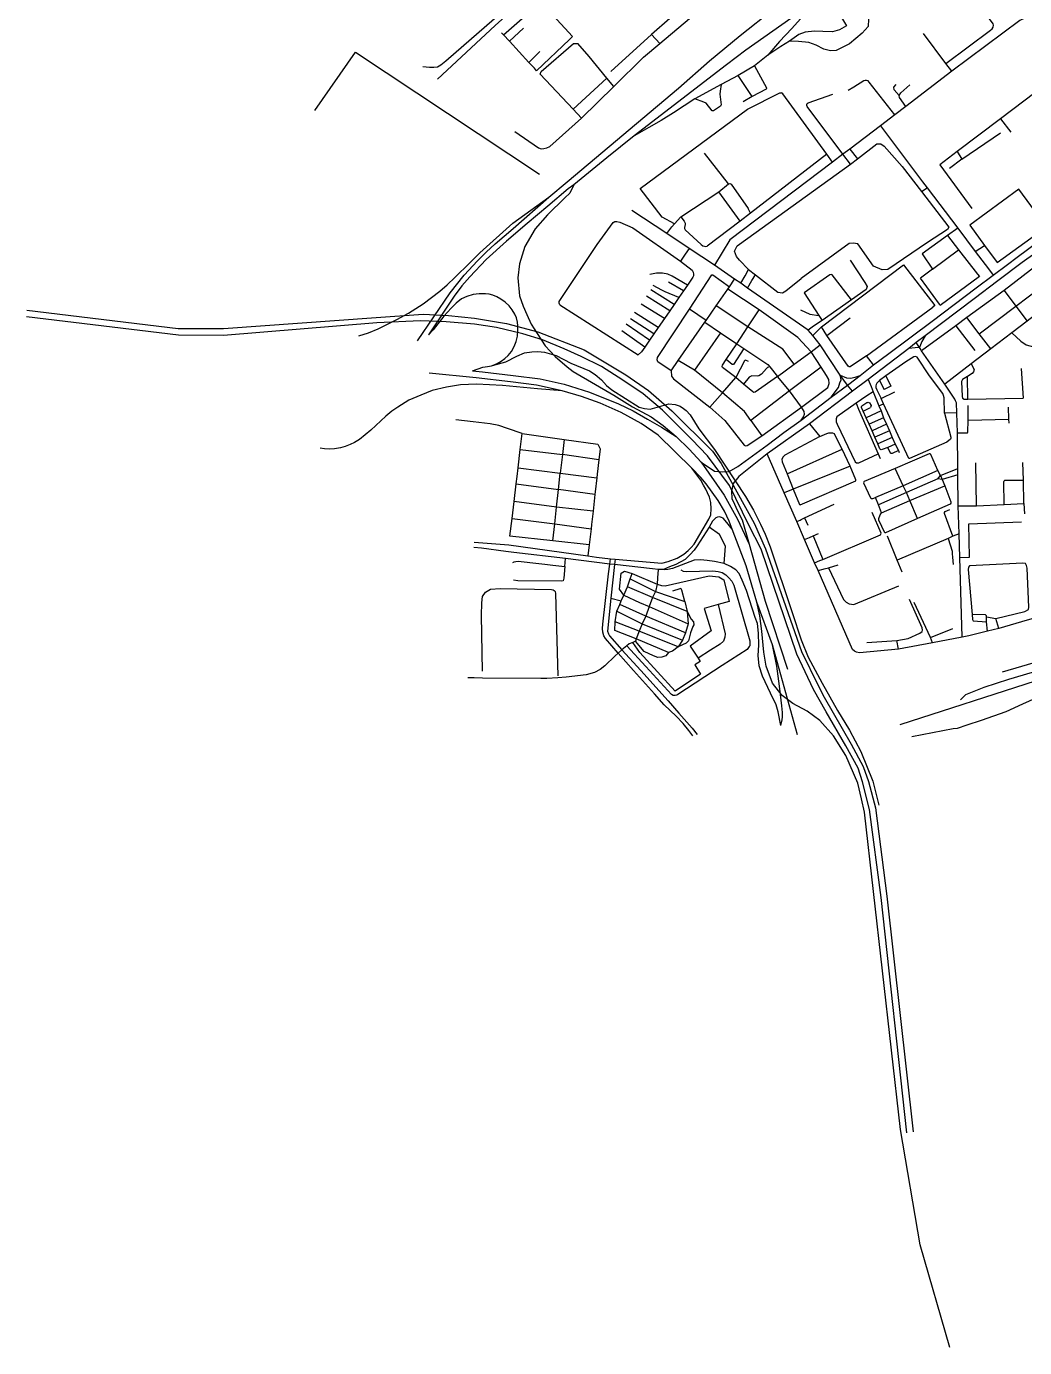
# Model space of a CAD drawing. Header units: inches. Extents: x 384787 to 391370, y 337312 to 343047.
# Drawn here: x 384787 to 386879, y 337312 to 340080 of the extents above; entities that cross this region are included whole.
import ezdxf

# ---------------------------------------------------------------- set-up
doc = ezdxf.new("R2010")
doc.units = ezdxf.units.IN
doc.header["$MEASUREMENT"] = 0

msp = doc.modelspace()

# ---------------------------------------------------------------- linework, layer by layer
for points in [[(385617.9, 339995.6), (385631.5, 339993.9), (385640.8, 339993.9), (385648.2, 339995.1), (385655.6, 339998.9), (385665.9, 340007.1), (385816.3, 340138.7), (386022.9, 340327), (386032.4, 340334.9), (386196.7, 340482), (386216.4, 340497.3)], [(386207.5, 340474.8), (386150.5, 340426), (386129.4, 340407), (386040.9, 340326.3), (386030.8, 340318.2), (386027.5, 340314.1), (385982.7, 340273.5), (385854.1, 340157.8), (385834.3, 340140), (385825.6, 340132.1), (385769.4, 340081.3), (385648.5, 339968.7)], [(386704.3, 340316.6), (386669.2, 340265.2), (386638.7, 340231.7), (386614.4, 340206.6), (386590.2, 340186.8), (386575.9, 340171.7), (386565.1, 340153.8), (386551.7, 340131.4), (386546.9, 340116), (386548.7, 340105.6), (386551.6, 340094.4), (386551.3, 340079.7), (386538.9, 340065.2), (386512.3, 340042.8), (386483.7, 340028.8), (386472.2, 340028.6), (386458, 340032), (386441.8, 340040.1), (386426.5, 340046.2), (386404.8, 340047.8), (386386.4, 340048.7)], [(385606.4, 339421.2), (385675.2, 339521.6), (385703.9, 339558.2), (385732, 339588.5), (385750.3, 339606.8), (385769.3, 339624.1), (385806.9, 339656.2), (385881.9, 339722.1), (385920.4, 339753.9), (386153.5, 339950.1), (386218.8, 340007.7), (386282.7, 340060.3), (386353.2, 340116.2), (386421.4, 340167.3), (386484.5, 340212)], [(386508.3, 340181), (386491.9, 340169.5), (386445.7, 340136.7), (386295, 340029.9), (386254, 339999.2), (386060.9, 339850.3), (386032.1, 339827.1)], [(386491.9, 340169.5), (386482.1, 340136.8), (386482.5, 340118.9), (386488, 340105.3), (386497.2, 340094.9), (386506, 340081.1), (386491.2, 340072.1), (386476.1, 340068.1), (386455.8, 340068.9), (386438.4, 340069.5), (386419.1, 340067.2), (386405.6, 340062.7), (386386.4, 340048.7), (386368.2, 340037.3), (386340.7, 340019.1), (386312.6, 339996.8)], [(385787, 340061.6), (385859, 340125.5), (385866, 340128.9), (385931.2, 340058.4), (385924.9, 340052.1)], [(385871.4, 339823.5), (385877.7, 339825.5), (385883.9, 339828.3), (385950, 339887.4), (386017.8, 339953.9), (386080.5, 340015.4), (386114.3, 340044), (386239, 340149.4)], [(386174.1, 340129.8), (386097, 340062.9)], [(386445.7, 340136.7), (386391, 340075), (386365, 340047.7), (386340.7, 340019.1)], [(387006.2, 339697.1), (386998.6, 340014.6), (386995.6, 340090), (386994.1, 340094.6), (386990.7, 340098.2), (386986.2, 340100.2), (386981.4, 340101), (386897.1, 340099.7), (386881, 340097.4), (386868.8, 340091.6), (386726.6, 339985.8), (386629.9, 339911.9), (386607.2, 339894.5), (386576.8, 339871.2), (386512.7, 339822.7), (386498.3, 339811.9), (386476.7, 339795.5), (386261.4, 339632.7), (386228.9, 339579.3)], [(386714.2, 340002.1), (386807.5, 340071.7), (386810.8, 340074.6), (386812.9, 340078), (386813.7, 340082), (386813.2, 340085.2), (386783.8, 340124.6)], [(385799.4, 340048.3), (385828.5, 340075.6)], [(385782.3, 340066.2), (385787, 340061.6), (385799.4, 340048.3), (385839.9, 340003.8), (385851.7, 339992.1)], [(385924.9, 340052.1), (385856.1, 339986.8), (385851.7, 339992.1)], [(386097, 340062.9), (386011.5, 339985.4)], [(386114.3, 340044), (386097, 340062.9)], [(386726.6, 339985.8), (386714.2, 340002.1), (386667.4, 340064.6)], [(385391.2, 339903.4), (385476.1, 340025.7), (385862.1, 339770.3)], [(385839.9, 340003.8), (385863.1, 340027.2)], [(385950, 339887.4), (385932.4, 339906.1), (385863.3, 339979.2), (385865.7, 339984.8), (385933.1, 340044), (385942.7, 340044)], [(386017.8, 339953.9), (386003.4, 339971.4), (385966.1, 340016.6), (385942.7, 340044)], [(386312.6, 339996.8), (386337.9, 339950.9), (386337.7, 339949.3), (386337, 339948.1), (386308.2, 339932.5), (386278.6, 339976.4)], [(386312.6, 339996.8), (386278.6, 339976.4)], [(386998.6, 340014.6), (386828.4, 339885.9), (386737.8, 339817.3), (386701.2, 339789.7), (386768.1, 339698.3)], [(385932.4, 339906.1), (386003.4, 339971.4)], [(386278.6, 339976.4), (386243.3, 339958.2), (386188.1, 339927.6), (386143, 339898.7), (386117.1, 339882.4), (386060.9, 339850.3)], [(386607.2, 339894.5), (386553.4, 339962.8), (386550.9, 339965.4), (386547.9, 339966.3), (386544.7, 339966.4), (386541.9, 339965.3), (386521.2, 339952.6), (386508.9, 339945)], [(386144.8, 339665.7), (386119.2, 339679.9), (386073.2, 339740.1), (386298.4, 339906.3), (386365.9, 339940.1), (386369.2, 339940.4)], [(386243.3, 339958.2), (386240.7, 339943.6), (386240.5, 339937.8), (386242.8, 339915.3), (386241.5, 339912.3), (386226.8, 339902.6), (386223.9, 339902.8), (386211.5, 339918.8), (386206.8, 339921.2), (386188.1, 339927.6)], [(386298.6, 339635.8), (386514, 339790.8), (386498.3, 339811.9), (386423.6, 339911.5), (386422.7, 339914.1), (386422.7, 339916), (386423.5, 339918), (386425.4, 339919.5), (386477.3, 339937.3)], [(386476.7, 339795.5), (386464.5, 339811.7), (386372, 339938.4), (386369.2, 339940.4)], [(386616, 339934.8), (386605.6, 339946.6), (386605, 339952), (386609.5, 339957.6)], [(386629.9, 339911.9), (386616.9, 339930.9), (386616, 339934.8), (386619.3, 339940.7), (386638.8, 339957.2)], [(386308.2, 339932.5), (386289.2, 339921.4)], [(386828.4, 339885.9), (386850.5, 339858.3)], [(385810.4, 339859.4), (385860, 339825.5), (385865.5, 339823.2), (385871.4, 339823.5)], [(386576.8, 339871.2), (386665.2, 339754.3), (386675, 339741.3), (386738.9, 339656.8), (386775.7, 339608.1), (386803.3, 339571.5), (386812.9, 339558.6)], [(386747.8, 339801.6), (386828.4, 339856.7)], [(386032.1, 339827.1), (386003.6, 339804.1), (385934, 339748)], [(386512.7, 339822.7), (386528.9, 339802.3), (386569, 339833.3), (386577.9, 339833.6), (386584.7, 339828.5), (386622.3, 339786.2)], [(386258, 339750), (386208.2, 339814.2)], [(386464.5, 339811.7), (386304.7, 339688.3), (386299.8, 339697.8)], [(386514, 339790.8), (386528.9, 339802.3)], [(386737.8, 339817.3), (386747.8, 339801.6), (386721.5, 339782.1)], [(386622.3, 339786.2), (386663.1, 339733.4), (386720, 339659.3), (386717.1, 339654), (386675.8, 339626.6), (386592.1, 339570.5), (386580.8, 339569.5), (386562.5, 339577.1), (386529.7, 339624), (386519.7, 339625.8), (386511.2, 339624.8), (386410.8, 339551.4)], [(385934, 339748), (385922, 339739.4), (385879.6, 339703.3), (385836.4, 339666.4), (385792.7, 339629.4), (385750.4, 339591.5), (385716, 339555.2), (385699.4, 339535.8), (385683.2, 339514.6), (385629.5, 339433.6)], [(385934, 339748), (385925.4, 339730.1), (385914.9, 339720.5), (385879, 339685.1), (385853.4, 339655.4), (385831.6, 339618.8), (385820, 339581.9), (385816.8, 339552.8), (385820.3, 339515.1), (385828, 339493.3), (385835.3, 339476.1), (385844.6, 339456), (385856.9, 339436)], [(386128.9, 339645.4), (386139.7, 339659.5), (386144.8, 339665.7), (386158.6, 339680.6), (386237.9, 339733), (386258, 339750), (386261.2, 339750.3), (386264, 339749.1), (386299.8, 339697.8)], [(386663.1, 339733.4), (386675, 339741.3)], [(385483.2, 339431), (385503.6, 339437.9), (385523.6, 339446.3), (385543.6, 339455.6), (385562.8, 339465.3), (385587.2, 339478.6), (385618.1, 339498.3), (385653.1, 339524.7), (385668.9, 339538.5), (385684.7, 339553.7), (385715.9, 339584.1), (385737.2, 339605.4), (385806.5, 339667.1), (385881.9, 339722.1)], [(386282.7, 339671.5), (386237.9, 339733)], [(386866.7, 339738.3), (386764.4, 339663.1)], [(386924.8, 339659.7), (386866.7, 339738.3)], [(386492.4, 339349.1), (386450.4, 339412.8), (386435, 339432), (386425.4, 339443.1), (386298.3, 339531.5), (386284.2, 339541.4), (386271.2, 339549.8), (386228.9, 339579.3), (386175.8, 339614.4), (386128.9, 339645.4), (386055.4, 339694)], [(386304.7, 339688.3), (386282.7, 339671.5), (386213.6, 339618.9)], [(385904.8, 339496.1), (385903.1, 339499.9), (385903.7, 339503.5), (385982.7, 339622.5), (386016.3, 339668.9), (386020, 339670.6), (386024.1, 339670.8), (386030.3, 339669.6), (386058.1, 339657.3), (386158, 339587.9)], [(386158.6, 339680.6), (386165.7, 339671.4), (386167.2, 339667.3), (386167.2, 339664.3), (386166, 339658.1), (386166.1, 339656.3), (386167.2, 339653.7), (386201.2, 339622.6), (386204.8, 339619.9), (386207.8, 339618.9), (386211, 339618.3), (386213.6, 339618.9)], [(386738.9, 339656.8), (386717.6, 339641.6), (386664.1, 339603.1), (386685.9, 339571.2), (386661, 339552)], [(386764.4, 339663.1), (386795, 339620.9)], [(386775.7, 339608.1), (386795, 339620.9), (386821.9, 339584.8), (386924.8, 339659.7)], [(386300, 339570.1), (386281.1, 339590.2), (386275.2, 339597.2), (386270.9, 339608.9), (386276.7, 339619.9), (386298.6, 339635.8)], [(386717.6, 339641.6), (386740.8, 339611.8), (386780.6, 339560.8)], [(386175.8, 339614.4), (386167.4, 339602.4), (386158, 339587.9), (386182.2, 339568.9), (386184.2, 339564.9), (386185, 339560.5), (386184.9, 339556.9), (386183.9, 339554), (386172.3, 339537.7), (386164, 339525.6), (386154.4, 339511.7), (386144.4, 339497.1), (386135.2, 339483.9), (386124, 339467.6), (386111.1, 339448.9), (386101.7, 339435.3), (386092.8, 339422.3), (386082.8, 339407.9), (386075.8, 339397.7)], [(386507.8, 339328.1), (386510.4, 339330.1), (386534.3, 339348.1), (386562.2, 339370.4), (386594.2, 339394), (386685.2, 339462.3), (386777.6, 339531.8), (386812.9, 339558.6), (386842.9, 339580.7), (386863.8, 339596.1), (386906.8, 339628)], [(386916.9, 339614.9), (386884, 339592.1), (386874.3, 339584.8), (386822.8, 339546.4), (386773.5, 339509.1), (386670.9, 339431.5), (386652.1, 339417.1)], [(386685.9, 339571.2), (386740.8, 339611.8)], [(386513.3, 339590.1), (386544.1, 339543.4), (386548.8, 339534.5), (386547.1, 339528.4), (386515.9, 339506.5), (386454.8, 339463.7), (386436.5, 339451.7), (386425.4, 339443.1)], [(386453.2, 339450.2), (386625.2, 339580.1)], [(386625.2, 339580.1), (386690.6, 339494.6), (386687, 339491.2)], [(386961.2, 339521.5), (386938.4, 339551.9), (386920.4, 339576.2), (386913.7, 339578.7), (386907.5, 339578.6), (386900.8, 339575.9), (386835.9, 339526.5), (386758, 339469.6), (386734.6, 339452.6), (386662.8, 339400.2)], [(386172.3, 339537.7), (386140.1, 339556.3), (386131.3, 339560.6), (386120.1, 339562.3), (386107.4, 339562.6), (386093.5, 339560)], [(386138, 339358), (386110.2, 339376.6), (386108.5, 339380.9), (386109.4, 339385.8), (386176.4, 339487.4), (386223.5, 339558.8), (386224.5, 339559.3), (386225.6, 339559.2), (386260.2, 339534.3)], [(386138, 339358), (386153, 339379.6), (386208.9, 339460.2), (386211.2, 339463.5), (386232.4, 339494.1), (386256.7, 339529.4), (386260.2, 339534.3), (386271.2, 339549.8)], [(386284.2, 339541.4), (386293.2, 339556.8), (386300, 339570.1)], [(386298.3, 339531.5), (386307.5, 339547.5), (386314.8, 339558.8)], [(386300, 339570.1), (386314.8, 339558.8), (386362.1, 339522.7), (386371.2, 339521.6), (386378.4, 339525.6), (386410.8, 339551.4)], [(386515.9, 339506.5), (386475.8, 339559), (386473.4, 339559.6), (386470.5, 339559.2), (386416.7, 339521.3)], [(386780.6, 339560.8), (386784.4, 339555.6), (386702, 339495.1), (386700.5, 339497.8), (386661, 339552)], [(386783.9, 339435.6), (386860.7, 339493.5), (386938.4, 339551.9)], [(385721.5, 339358.2), (385743, 339365.7), (385753.2, 339367), (385761.3, 339368.7), (385763.3, 339369.1), (385773.4, 339373.6), (385781.7, 339378.2), (385789.4, 339383.8), (385796.4, 339389.9), (385803.1, 339398.4), (385809.3, 339409.1), (385813.2, 339419.8), (385815.7, 339430.6), (385816.9, 339443.3), (385816.9, 339452.6), (385816, 339460.1), (385813.7, 339468.8), (385810.2, 339476.7), (385805.1, 339485.6), (385798.5, 339494.2), (385790.3, 339501.7), (385781.2, 339508.4), (385772.9, 339512.9), (385764, 339516.2), (385756.4, 339518.3), (385748.8, 339519.1), (385735.8, 339519.6), (385722.9, 339517.9), (385709.9, 339513.6), (385698.4, 339508.7), (385687.4, 339499.6), (385677, 339489.3), (385661.4, 339472.4), (385639.1, 339444.2), (385629.5, 339433.6)], [(386144.4, 339497.1), (386095.3, 339527.4)], [(386154.4, 339511.7), (386125.8, 339523.8), (386118.5, 339526.9), (386100.6, 339537.1)], [(386164, 339525.6), (386132.3, 339544)], [(386431.3, 339397.6), (386403.6, 339427.7), (386322.6, 339486), (386256.7, 339529.4)], [(386416.7, 339521.3), (386447.8, 339474.2), (386454.8, 339463.7)], [(386977.2, 339533.7), (386961.2, 339521.5), (386884.1, 339462.4), (386852.2, 339437.9), (386808.1, 339404.1), (386766.9, 339372.5), (386711.5, 339330)], [(386835.9, 339526.5), (386860.7, 339493.5), (386884.1, 339462.4)], [(385904.8, 339496.1), (386069, 339391.8), (386075.8, 339397.7)], [(386124, 339467.6), (386075.4, 339497.7)], [(386135.2, 339483.9), (386086.6, 339514.4)], [(386396.2, 339372), (386372.1, 339403.3), (386298.9, 339450), (386232.4, 339494.1)], [(386547.5, 339389.7), (386687, 339491.2)], [(386632.3, 337761.8), (386578.5, 338255), (386553.9, 338439.3), (386539.1, 338496.8), (386530.5, 338525.3), (386504, 338572.4), (386463.3, 338643.8), (386436.3, 338690.7), (386401.9, 338764.2), (386326.9, 338984.6), (386301.2, 339034.9), (386260.1, 339117.8), (386214.5, 339179.9), (386181.8, 339214.1), (386120.2, 339275.9), (386079.5, 339309.7), (386036.9, 339338.6), (385992, 339366.8), (385949.4, 339388.3), (385913.6, 339404.3), (385868.1, 339423.1), (385827, 339435.7), (385771.8, 339448.9), (385725.9, 339455.8), (385666.3, 339460.7), (385612.6, 339462.9), (385520.8, 339458.4), (385199.9, 339432.3), (385105.7, 339432.5), (384786.5, 339470.8)], [(384787.2, 339485.2), (385104.8, 339446.5), (385199.6, 339446.5), (385519.6, 339469.6), (385618.6, 339476.5), (385671.4, 339474), (385726.1, 339468.3), (385792.7, 339457.1), (385858.6, 339440), (385956, 339401.9), (386042.9, 339349.8), (386090.5, 339316.8), (386139.9, 339274.3), (386225, 339189.4), (386243.1, 339163.6), (386312.4, 339039.1), (386336.2, 338985.1), (386411.3, 338770), (386447.1, 338697.7), (386458.6, 338674.5), (386515.6, 338575.8), (386540.3, 338529.1), (386551.8, 338497.9), (386566.2, 338442.4), (386590.3, 338257.5), (386645.2, 337763.5)], [(386101.7, 339435.3), (386053.2, 339466.9)], [(386111.1, 339448.9), (386061.6, 339480.2)], [(386211.2, 339463.5), (386176.4, 339487.4)], [(386275.7, 339414.6), (386298.9, 339450), (386322.6, 339486)], [(386409, 339485.8), (386428.5, 339476.9), (386447.8, 339474.2)], [(386464.8, 339432), (386513.1, 339468.8)], [(386808.1, 339404.1), (386783.9, 339435.6), (386758, 339469.6)], [(385856.9, 339436), (385874.1, 339410.5), (385894.8, 339388), (385920.3, 339366.2)], [(386082.8, 339407.9), (386034.5, 339441.5)], [(386092.8, 339422.3), (386043.6, 339455.7)], [(386241.3, 339437.7), (386186.8, 339359.2)], [(386208.9, 339460.2), (386241.3, 339437.7), (386275.7, 339414.6), (386290.3, 339404.8), (386340.6, 339371.4), (386344.7, 339366.3), (386360.9, 339346.4)], [(386453.2, 339450.2), (386443, 339440), (386435, 339432)], [(386562.2, 339370.4), (386547.5, 339389.7), (386513.5, 339366.3), (386511.1, 339366.5), (386508.9, 339367.7), (386464.8, 339432), (386453.2, 339450.2)], [(386734.6, 339452.6), (386774.6, 339400.9)], [(386852.2, 339437.9), (386871.1, 339419.9), (386882.3, 339412.8), (386897.6, 339408.2), (386918, 339405.1), (386967.5, 339405)], [(386360.9, 339346.4), (386314.2, 339313), (386311.5, 339312.7), (386309.3, 339313.7), (386289.9, 339330.2), (386273.8, 339343.9), (386246.1, 339364.7), (386245, 339367), (386245.5, 339369.6), (386253.5, 339381.5), (386275.7, 339414.6)], [(386431.3, 339397.6), (386450.4, 339412.8)], [(386652.1, 339417.1), (386636.2, 339405), (386550.9, 339340), (386518.2, 339315.2)], [(386659, 339407.2), (386652.1, 339417.1)], [(386670.9, 339431.5), (386663.3, 339419.2), (386660.8, 339412.5), (386659, 339407.2)], [(385763.3, 339369.1), (385791.5, 339377.2), (385814.3, 339388.6), (385830.9, 339395.5), (385846.4, 339397.8), (385858.5, 339398.2), (385872.9, 339397.4), (385896.8, 339390.4), (385928.1, 339373.8), (385966.9, 339357.8), (385978.7, 339350.5), (385992.4, 339339.5), (386002.9, 339327.6), (386014.1, 339318.2), (386070.8, 339282.2), (386082.2, 339278.8), (386094, 339277.9), (386133.5, 339288.7), (386146.2, 339287.3), (386156.9, 339283.8), (386164.1, 339279.3)], [(386290.3, 339404.8), (386269, 339371.6), (386267.3, 339371.1), (386265.9, 339371.4), (386253.5, 339381.5)], [(386300.5, 339377.6), (386294, 339380.2), (386292.8, 339379.9), (386291.7, 339378.8), (386273.8, 339343.9)], [(386297.3, 339201.3), (386328.1, 339221.5), (386411.7, 339282.1), (386466.9, 339323.3), (386469.4, 339331.5), (386468.6, 339339.8), (386464.1, 339348.5), (386452.5, 339366), (386431.3, 339397.6)], [(386360.9, 339346.4), (386396.2, 339372), (386431.3, 339397.6)], [(386711.4, 339269.4), (386710.6, 339301.5), (386709.2, 339306.5), (386707.5, 339310.5), (386679.8, 339347.4), (386653.9, 339386.9), (386650.5, 339387.7), (386647.1, 339387.3), (386629.8, 339377), (386588.3, 339347.8), (386575, 339337.5), (386584.4, 339319.2)], [(386659, 339407.2), (386649.5, 339406.2), (386636.2, 339405)], [(386662.8, 339400.2), (386660.4, 339404.5), (386659, 339407.2)], [(386748, 338800), (386743.4, 338967.2), (386742.2, 339016.5), (386740.1, 339075.1), (386739.2, 339140.4), (386739, 339153.4), (386738.2, 339227.9), (386737, 339269.7), (386736.4, 339290.7), (386734.5, 339295.4), (386732.5, 339298.8), (386711.5, 339330), (386662.8, 339400.2)], [(386110.6, 339223), (386075.5, 339247.8), (386033.6, 339270.8), (385989.4, 339290.1), (385950.4, 339304.3), (385909.6, 339316.4), (385855.8, 339328.3), (385801.5, 339335), (385729.2, 339343.7), (385630.6, 339353)], [(385721.5, 339358.2), (385742.7, 339355.8), (385807.1, 339348.3), (385863.5, 339341.2), (385913.7, 339329.9), (385966.7, 339313.4), (386027.4, 339289.2), (386058.6, 339273.9), (386088.4, 339256.8), (386117.8, 339239.7), (386148.3, 339220.2)], [(385920.3, 339366.2), (385932.5, 339356.8), (386017.7, 339306.9), (386057.4, 339282.8), (386096.3, 339261.5), (386121.7, 339243.2), (386148.3, 339220.2)], [(386138, 339358), (386139.2, 339347), (386142.7, 339341.3), (386219.2, 339281.9), (386250.6, 339253.9), (386291.5, 339202), (386294, 339201), (386297.3, 339201.3)], [(386304.9, 339254.1), (386291.8, 339272.5), (386245.8, 339312.1), (386186.8, 339359.2), (386153, 339379.6)], [(386344.7, 339366.3), (386340.3, 339365), (386337.8, 339363.2), (386327.7, 339350.7), (386322.2, 339347.3), (386318.8, 339346.7), (386307.3, 339347.8), (386301.7, 339344.9), (386289.9, 339330.2)], [(386452.5, 339366), (386386.5, 339315.9)], [(386766.9, 339372.5), (386773.2, 339360.7), (386772, 339356.2), (386769.2, 339352.6), (386759.5, 339346.2), (386749, 339340.1), (386746.8, 339335.4), (386748, 339304.4), (386749.2, 339300.7), (386752.6, 339299), (386760.2, 339298.8), (386876.2, 339300.8)], [(386872.2, 339362.7), (386876.2, 339300.8)], [(385909.6, 339316.4), (385858, 339320.5), (385784.8, 339327.3), (385730.4, 339330.3), (385696.3, 339328.4), (385667.1, 339324), (385637.3, 339316.5), (385613.1, 339306.7), (385588.2, 339296.5), (385565.4, 339281.7), (385552.8, 339273.6), (385540.2, 339262.7), (385508.3, 339233.7), (385485.1, 339214.2), (385474.3, 339208), (385464.9, 339203.5), (385454.5, 339199.5), (385444.7, 339196.9), (385432.3, 339194.6), (385421, 339193.7), (385411.4, 339194.5), (385402.4, 339195.8)], [(386201.3, 339166.7), (386229.2, 339147.8), (386245.2, 339146.1), (386259.6, 339147.3), (386278.1, 339157.4), (386339.3, 339202.3), (386374.5, 339228.6), (386410.6, 339254.9), (386473.9, 339303.1), (386507.8, 339328.1)], [(386219.2, 339281.9), (386245.8, 339312.1), (386273.8, 339343.9)], [(386411.7, 339282.1), (386386.5, 339315.9), (386360.9, 339346.4)], [(386473.9, 339303.1), (386489.2, 339323.3), (386492, 339332.8), (386494.4, 339339.5), (386492.4, 339349.1)], [(386492.4, 339349.1), (386505.5, 339343.4), (386514, 339342.7), (386523.6, 339344.5), (386534.3, 339348.1)], [(386507.8, 339328.1), (386492.4, 339349.1)], [(386518.2, 339315.2), (386507.8, 339328.1)], [(386550.9, 339340), (386557.2, 339325.3), (386561.9, 339314.3), (386573.5, 339285)], [(386575, 339337.5), (386569.6, 339332), (386568.1, 339329.5), (386567.3, 339326.8), (386567.5, 339323), (386569.3, 339318.5), (386578.4, 339300.4)], [(386588.3, 339347.8), (386598.9, 339326.1), (386584.4, 339319.2)], [(386760.2, 339298.8), (386759.5, 339346.2)], [(386518.2, 339315.2), (386428.3, 339247), (386339.2, 339184), (386280.1, 339136.9), (386268, 339122.1), (386264.4, 339105.9), (386265.1, 339090.8), (386270.6, 339078.5), (386276.3, 339066.2), (386287.1, 339045.6), (386301.9, 338995)], [(386386.5, 339315.9), (386304.9, 339254.1)], [(386561.9, 339314.3), (386548.5, 339305.5), (386526, 339290.5), (386485.6, 339261.8), (386484, 339257.3), (386484.1, 339251.5), (386486, 339246.1), (386523.7, 339167.1), (386526.9, 339165.4), (386531.6, 339165.5), (386571.9, 339184.3), (386576.4, 339174.7)], [(386737, 339269.7), (386711.4, 339269.4), (386724.6, 339218.9), (386724.6, 339216.7), (386723.4, 339214.8), (386715.8, 339208.8), (386637.8, 339174.2), (386636.4, 339174.7), (386583.2, 339289.1), (386578.4, 339300.4), (386606.8, 339313.7)], [(386164.1, 339279.3), (386169.4, 339274.9), (386177.7, 339265.6), (386196.4, 339236.3), (386229.1, 339193.2), (386293.8, 339094.7), (386310.6, 339066.3), (386325.6, 339036.6), (386335.1, 339015.7), (386345.7, 338989.4), (386392, 338851.9), (386410.7, 338794.5), (386425.6, 338758.3), (386454.6, 338703.5), (386486.9, 338646.1), (386511.8, 338605.2), (386535.5, 338560.4), (386560.7, 338498.3), (386573.4, 338448)], [(386410.6, 339254.9), (386415.3, 339261.9), (386417.4, 339266.9), (386417.3, 339272.6), (386411.7, 339282.1)], [(386526, 339290.5), (386530.8, 339277.8), (386571.9, 339184.3)], [(386607.5, 339204.6), (386592.4, 339197.6), (386580.6, 339192.9), (386578.7, 339192.6), (386577.1, 339192.9), (386576.1, 339193.7), (386575.5, 339194.9), (386571.2, 339205), (386565.3, 339219.2), (386559.4, 339232.5), (386553.2, 339246.1), (386546.9, 339259.8), (386540.5, 339273.6), (386537.1, 339281.4), (386537.2, 339283.2), (386538, 339284.6), (386548.4, 339291.5), (386549.8, 339292), (386551.4, 339292.2), (386552.7, 339291.9), (386554.1, 339291.2), (386557.1, 339285.2), (386557, 339283.2), (386556.1, 339281.2)], [(386540.5, 339273.6), (386556.1, 339281.2)], [(386578.1, 339273.9), (386546.9, 339259.8)], [(386573.5, 339285), (386583.2, 339289.1)], [(386573.5, 339285), (386578.1, 339273.9)], [(386578.1, 339273.9), (386583.4, 339259.4), (386589.4, 339246.2), (386595.7, 339232.1), (386601.3, 339218.4), (386607.5, 339204.6), (386614.5, 339190.8), (386616.4, 339187)], [(386738.2, 339227.9), (386759.6, 339228.3), (386760.3, 339229.2), (386760.5, 339254.8), (386760.7, 339285.1)], [(386846.4, 339248.1), (386845.9, 339256.9), (386845.4, 339282.1)], [(385825.8, 339226.5), (385794.8, 339237), (385776.7, 339243.3), (385758.5, 339246.7), (385723.4, 339251.3), (385686.7, 339255.5)], [(386304.9, 339254.1), (386328.1, 339221.5)], [(386428.3, 339247), (386449.7, 339220.5)], [(386583.4, 339259.4), (386553.2, 339246.1)], [(386589.4, 339246.2), (386559.4, 339232.5)], [(386760.5, 339254.8), (386845.9, 339256.9)], [(385800.1, 339011.8), (385804.6, 339049), (385808.8, 339084.2), (385813.2, 339121.3), (385815, 339136.7), (385817.2, 339154.6), (385821.8, 339193.5), (385825.8, 339226.5)], [(385825.8, 339226.5), (385913.6, 339214.3), (385984.6, 339204.2)], [(385913.6, 339214.3), (385910.2, 339182.9), (385905.8, 339143.6)], [(386266.1, 339026.5), (386260, 339042.9), (386249.9, 339063.8), (386236.4, 339086.4), (386224.4, 339103.7), (386211.5, 339121), (386200.6, 339134.6), (386181.5, 339154.1), (386110.6, 339223)], [(386148.3, 339220.2), (386175.6, 339194.2), (386201.3, 339166.7)], [(386449.7, 339220.5), (386376.6, 339181.4)], [(386449.7, 339220.5), (386464.4, 339226.5), (386468.8, 339227.8), (386472.7, 339228.4), (386476.4, 339228.1), (386480.2, 339226.5)], [(386513.5, 339158.1), (386496.3, 339193.6), (386480.2, 339226.5)], [(386595.7, 339232.1), (386565.3, 339219.2)], [(386601.3, 339218.4), (386571.2, 339205)], [(385821.8, 339193.5), (385910.2, 339182.9)], [(385989.3, 339194.7), (385986.7, 339171.8), (385983.2, 339141.6), (385982.4, 339134.1), (385979, 339104.5), (385978.3, 339098.8), (385974.3, 339063.8), (385971.2, 339036.2), (385970.1, 339027.2), (385966.2, 338993.2)], [(385984.6, 339204.2), (385989.3, 339194.7)], [(386381, 339142.4), (386496.3, 339193.6)], [(386614.5, 339190.8), (386601.7, 339184.9), (386600.5, 339184.6), (386599.4, 339184.7), (386598.4, 339185.1), (386597.8, 339185.7), (386592.4, 339197.6)], [(385986.7, 339171.8), (385910.2, 339182.9)], [(386201.3, 339166.7), (386249.5, 339097.5), (386277.2, 339047), (386301.9, 338995), (386335, 338875.4)], [(386522.7, 338770.9), (386518.4, 338774.4), (386446.2, 338939.5), (386438.9, 338956), (386417.7, 339004.6), (386401.3, 339042.1), (386374.9, 339102.2), (386339.2, 339184)], [(386376.6, 339181.4), (386372.6, 339178.2), (386370.4, 339173.3), (386370.7, 339167.7), (386381, 339142.4), (386394.2, 339110)], [(386678.7, 339184.4), (386607.9, 339153.7), (386542.7, 339126.4), (386541.7, 339125.3), (386541.6, 339123.7), (386555.7, 339092), (386557.3, 339090.9), (386561.1, 339090.6), (386566.3, 339092.5)], [(386697.3, 339149.2), (386682.4, 339182.6), (386680.8, 339184.1), (386678.7, 339184.4)], [(386740.1, 339075.1), (386778.1, 339075.5), (386836, 339078.3), (386877.7, 339080.2), (386876.9, 339129.3), (386875.2, 339165.8)], [(386778.1, 339075.5), (386776.5, 339165.5)], [(385817.2, 339154.6), (385905.8, 339143.6), (385982.4, 339134.1)], [(385898.1, 339072.4), (385902.1, 339109.2), (385905.8, 339143.6)], [(386021.1, 338963.4), (386118.4, 338954.8), (386131.6, 338958.5), (386150.4, 338965.8), (386164.8, 338973.8), (386173.6, 338981.7), (386180.3, 338987.8), (386186.1, 338994.9), (386217.1, 339047.4), (386221.5, 339056.1), (386222.1, 339068.9), (386221.1, 339082), (386218.3, 339093.1), (386214.3, 339102.7), (386210.6, 339109.8), (386206.1, 339118.6), (386200, 339129.3), (386181.5, 339154.1)], [(386513.5, 339158.1), (386394.2, 339110), (386374.9, 339102.2)], [(386525.1, 339127.6), (386525.4, 339130), (386513.5, 339158.1)], [(386697.3, 339149.2), (386624.5, 339117.4), (386566.3, 339092.5)], [(386703, 339138.8), (386706, 339130.5), (386711.5, 339116.8), (386724.2, 339083.9), (386724.1, 339080.9), (386723.1, 339078.7), (386654.8, 339048.7), (386587.2, 339018.3), (386586.4, 339018.4), (386585.8, 339018.8), (386573.2, 339045.4), (386573.5, 339048.6), (386576.5, 339056.5), (386579.1, 339060.3), (386572.7, 339077.4)], [(386697.1, 339131.9), (386631.5, 339102.8), (386572.7, 339077.4)], [(386624.5, 339117.4), (386607.9, 339153.7)], [(386697.1, 339131.9), (386703, 339138.8), (386739, 339153.4)], [(386739.2, 339140.4), (386706, 339130.5), (386697.1, 339131.9)], [(386703, 339138.8), (386697.3, 339149.2)], [(385813.2, 339121.3), (385902.1, 339109.2)], [(385978.3, 339098.8), (385902.1, 339109.2)], [(386394.2, 339110), (386407.2, 339078.1), (386408.7, 339077.2)], [(386408.7, 339077.2), (386525.1, 339127.6)], [(386579.1, 339060.3), (386638.4, 339086.3), (386711.5, 339116.8)], [(386654.8, 339048.7), (386638.4, 339086.3), (386631.5, 339102.8), (386624.5, 339117.4)], [(386836, 339078.3), (386835.8, 339125.5), (386836.2, 339127.5), (386837.6, 339128.7), (386876.9, 339129.3)], [(385974.3, 339063.8), (385898.1, 339072.4), (385808.8, 339084.2)], [(386401.3, 339042.1), (386408.5, 339045.3), (386410.9, 339046.4), (386417.9, 339049.9), (386480.1, 339078.8)], [(386572.7, 339077.4), (386566.3, 339092.5)], [(386877.7, 339080.2), (386878.6, 339058.3)], [(385804.6, 339049), (385894.3, 339037.2), (385970.1, 339027.2)], [(385890.4, 339001.7), (385894.3, 339037.2), (385898.1, 339072.4)], [(386266.1, 339026.5), (386254.8, 339040.4), (386247.5, 339049.1), (386243.6, 339051.1), (386239.8, 339052.1), (386235.6, 339051.4), (386231.7, 339049.9), (386224.9, 339042.9), (386217.5, 339030.4), (386192.7, 338991.4), (386186.4, 338982.3), (386177.7, 338973), (386167.4, 338962.9), (386147.6, 338952.4), (386134.9, 338947.3), (386122.2, 338942.1), (386120.3, 338942), (386111.1, 338942), (386099, 338943), (386019.7, 338952.2)], [(386417.9, 339049.9), (386424.7, 339034.4)], [(386438.9, 338956), (386450, 338960.6), (386456.2, 338963.1), (386577.3, 339014.6), (386578.4, 339017.6), (386559.8, 339061.5)], [(386728.8, 339011.4), (386711, 339059), (386710.9, 339061.5), (386712.3, 339063.3), (386722.6, 339067.8)], [(386249.1, 338954.3), (386251.9, 338990.4), (386239.2, 339015), (386217.5, 339030.4)], [(386295.6, 338949.3), (386266.1, 339026.5)], [(386743.4, 338967.2), (386763.9, 338967.7), (386761.9, 339037.6), (386872.6, 339041.6)], [(385725.2, 338999.3), (385797.9, 338993.2), (385963.6, 338970.4), (385981.9, 338967.5), (386011, 338964.1)], [(385966.2, 338993.2), (385890.4, 339001.7), (385800.1, 339011.8)], [(385966.2, 338993.2), (385963.6, 338970.4)], [(386417.7, 339004.6), (386428.2, 339009.2), (386436.1, 339012.5), (386447, 339017.2)], [(386436.1, 339012.5), (386456.2, 338963.1)], [(386622.2, 338935.9), (386611.9, 338961.5), (386591.4, 339012)], [(386742.2, 339016.5), (386728.8, 339011.4), (386718.7, 339007.1), (386611.9, 338961.5)], [(386718.7, 339007.1), (386726.9, 338980.2), (386727.3, 338974.5), (386727.8, 338968), (386729, 338952.1)], [(386009.5, 338953.3), (385916.5, 338965), (385808, 338977.6), (385791.5, 338979.5), (385740.6, 338986.3), (385724.3, 338988)], [(385915.5, 338948.1), (385915.8, 338956.5), (385916.5, 338965)], [(385806.1, 338956.6), (385808.9, 338958.1), (385812.5, 338958.9), (385817.5, 338959)], [(385915.5, 338948.1), (385913.4, 338923.4), (385911.9, 338918.3), (385908.8, 338917.1), (385816.6, 338918.3), (385807.5, 338919.5)], [(385817.5, 338959), (385860.7, 338954.2), (385873.5, 338952.8), (385890.1, 338951), (385915.5, 338948.1)], [(386019.7, 338952.2), (386011.6, 338882.1), (386004.6, 338812.5), (386006.7, 338807.2), (386008.7, 338802.8), (386034.6, 338773.5), (386074.3, 338730), (386131.8, 338666.7), (386154.5, 338640.6), (386182.4, 338609.3), (386192.6, 338595.9)], [(386006.6, 338932.4), (386009.5, 338953.3)], [(386009.5, 338953.3), (386011, 338964.1)], [(386019.7, 338952.2), (386009.5, 338953.3)], [(386011, 338964.1), (386021.1, 338963.4)], [(386021.1, 338963.4), (386019.7, 338952.2)], [(386038.8, 338888), (386029.6, 338900.6), (386033.5, 338934.3), (386040.1, 338938.2), (386056.3, 338933.7), (386108.7, 338911), (386118, 338908), (386125.7, 338907.5)], [(386158.4, 338940.8), (386163.1, 338938.5), (386169.6, 338937.8), (386225.7, 338939.1), (386236.5, 338937.7), (386244.9, 338935.4), (386252.5, 338930.8), (386259.3, 338924.7), (386265.6, 338917.1), (386269.6, 338909.1), (386303, 338792.6), (386303.4, 338787.1), (386303.2, 338782.2), (386302, 338780.2), (386297.7, 338774.4), (386245, 338740.8), (386151.9, 338679.8), (386149.8, 338678.6), (386146.6, 338678.2), (386142.5, 338678.2), (386138.6, 338679.9), (386084.9, 338738.6), (386045.3, 338781.9)], [(386111.1, 338942), (386109.8, 338924.4)], [(386314.5, 338841.2), (386296.3, 338897.8), (386287.1, 338919.4), (386280.6, 338933.3), (386273.8, 338940.9), (386262.5, 338948.3), (386249.1, 338954.3), (386228.8, 338958.6), (386213.9, 338960.7), (386199.4, 338961.9), (386186.3, 338961.5), (386140.9, 338943.9), (386131.1, 338941.6), (386123.6, 338940.9), (386120.3, 338942)], [(386317.8, 338873.5), (386295.6, 338949.3)], [(386446.2, 338939.5), (386456.9, 338942.4), (386459.1, 338943.1), (386468.1, 338945.4), (386488.2, 338951.3)], [(386468.1, 338945.4), (386499.7, 338878.9), (386504.9, 338873.1), (386511.6, 338870.1), (386521.4, 338868.7), (386615.1, 338907.6)], [(386875.3, 338954.9), (386763.9, 338949.4), (386761.2, 338946.8), (386760.9, 338941.7)], [(386760.9, 338941.7), (386769.1, 338847.4), (386770, 338837.3), (386771.4, 338834.2), (386799.2, 338832.5)], [(386799.5, 338842.7), (386818.5, 338838.9), (386879.5, 338853.9), (386887, 338858.3), (386887.6, 338862.6), (386884.2, 338944.8), (386883.2, 338950.4), (386881.2, 338954.1), (386875.3, 338954.9)], [(386026.8, 338766.4), (386000.4, 338797.2), (385997.2, 338803), (385994.6, 338810.7), (385994.4, 338818.1), (385995, 338827), (386006.6, 338932.4)], [(386020.8, 338832), (386024.6, 338854.7), (386030.2, 338868.3), (386033.6, 338876.2), (386038.8, 338888), (386046.4, 338905.5), (386051.9, 338922.1), (386056.3, 338933.7)], [(386051.9, 338922.1), (386105.2, 338895.8), (386166.8, 338874.9)], [(386108.7, 338911), (386105.2, 338895.8), (386099.2, 338883.3), (386091.8, 338864), (386085.1, 338844), (386077.3, 338828.1), (386071.4, 338812.7), (386064.5, 338796.5)], [(386109.8, 338924.4), (386108.7, 338911)], [(386125.7, 338907.5), (386217.8, 338928.6)], [(386217.8, 338928.6), (386238, 338926.5), (386248.5, 338920.5), (386259.4, 338874.6), (386236.5, 338868.3), (386207.5, 338860.3), (386222.2, 338813.4), (386177.7, 338780.9), (386194.5, 338755.9), (386198.8, 338749.1), (386187.5, 338742.1), (386199.9, 338722.5), (386146.2, 338686.8)], [(385742.6, 338728.6), (385740.5, 338845.3), (385741.5, 338872.2), (385742.9, 338885.3), (385749.2, 338894.2), (385759.2, 338900.5), (385780, 338902.2), (385887.4, 338900), (385890.6, 338899.3), (385893.1, 338898), (385894.9, 338895.6), (385895.7, 338891.8), (385900.8, 338719.3)], [(386011.6, 338882.1), (386033.6, 338876.2)], [(386038.8, 338888), (386071.5, 338872.8), (386091.8, 338864), (386173.8, 338827.7)], [(386172, 338854.1), (386099.2, 338883.3), (386046.4, 338905.5)], [(386141.8, 338897), (386156.9, 338901.8)], [(386166.8, 338874.9), (386160.4, 338898.4), (386159.3, 338901.1), (386156.9, 338901.8)], [(386024.6, 338854.7), (386077.3, 338828.1), (386161.7, 338793.7)], [(386167.9, 338809.1), (386085.1, 338844), (386030.2, 338868.3)], [(386166.8, 338874.9), (386172, 338854.1), (386173.8, 338827.7), (386167.9, 338809.1), (386161.7, 338793.7), (386153, 338779.8), (386140.9, 338770.4)], [(386172, 338854.1), (386180, 338838.1), (386184.7, 338832.1), (386185.5, 338826.1), (386183.6, 338822.1)], [(386236.5, 338868.3), (386251.7, 338806.8), (386250.9, 338799.8), (386248.2, 338791.8), (386241.2, 338785.7), (386220.9, 338772.7), (386194.5, 338755.9)], [(386328.1, 338812.7), (386324.3, 338844.7), (386317.8, 338873.5)], [(386403.3, 338595.6), (386350.7, 338784), (386317.8, 338873.5)], [(386335, 338875.4), (386382.2, 338733.3)], [(387023.2, 338875.2), (386971.5, 338860.1), (386884.6, 338835.4), (386824.7, 338818.4), (386801.6, 338812.5), (386762.1, 338802.6), (386748, 338800), (386685.9, 338788), (386615, 338775.2), (386533.1, 338767.3), (386527, 338768.7), (386522.7, 338770.9)], [(386548, 338788.7), (386611.4, 338793.2), (386635, 338797.2), (386659.2, 338808.1), (386664, 338811.8), (386664.7, 338814.9), (386664.3, 338819.5), (386637.9, 338879.1)], [(386685.9, 338788), (386681.7, 338799.3), (386647.9, 338872.6)], [(386140.9, 338770.4), (386132.3, 338767.6), (386064.5, 338796.5), (386020.3, 338814.2), (386020.8, 338832)], [(386153, 338779.8), (386071.4, 338812.7), (386020.8, 338832)], [(386367.9, 338615), (386362.7, 338643.6), (386358.3, 338658), (386346.3, 338682.6), (386329.3, 338718.6), (386322.9, 338740.2), (386320.7, 338761.4), (386321.9, 338783), (386320.9, 338808.5), (386319.2, 338829), (386314.5, 338841.2)], [(386801.6, 338812.5), (386799.2, 338832.5), (386799.5, 338842.7), (386799.5, 338845.1), (386797.1, 338846.8), (386769.1, 338847.4)], [(386824.7, 338818.4), (386818.5, 338838.9)], [(386832.5, 338727.2), (386914, 338751.5), (386984.8, 338768.9), (387007.8, 338775.1), (387057.6, 338784.6), (387110.9, 338796.3), (387173.2, 338808), (387182.5, 338811), (387250, 338830.8)], [(386178.7, 338808.8), (386174.7, 338792.7), (386169.9, 338787.3), (386153, 338779.8)], [(386183.6, 338822.1), (386178.7, 338808.8)], [(386722.5, 337311.8), (386660.3, 337526.7), (386618.6, 337769), (386543.4, 338433.5), (386536.9, 338461.5), (386529.8, 338494.2), (386504.1, 338552.4), (386478.3, 338593.3), (386449.9, 338625.2), (386423.5, 338645.2), (386393, 338660.8), (386370.6, 338678), (386350.6, 338703.6), (386337.1, 338739.1), (386332.3, 338768.9), (386328.1, 338812.7)], [(386681.7, 338799.3), (386728.8, 338817.9)], [(386034.6, 338773.5), (386026.8, 338766.4)], [(386045.3, 338781.9), (386034.6, 338773.5)], [(386058.1, 338789.1), (386050.4, 338786.2), (386045.3, 338781.9)], [(386064.5, 338796.5), (386063.3, 338791.5), (386058.1, 338789.1)], [(386072.6, 338767.8), (386058.1, 338789.1)], [(386132.3, 338767.6), (386126.7, 338761.2), (386118.7, 338758.1), (386110.1, 338757.7), (386101.2, 338760.8), (386081.6, 338769.9), (386063.3, 338791.5)], [(386367.9, 338615), (386370.9, 338627.1), (386371.7, 338633.1), (386371.7, 338642.1), (386369.9, 338656.1), (386365.2, 338697.2), (386359.8, 338739.5), (386350.7, 338784)], [(386615, 338775.2), (386611.4, 338793.2)], [(386618.5, 338616.9), (386903.8, 338709.4), (387156.1, 338787.9)], [(387316.3, 338783), (387302.3, 338783.6), (387293.7, 338784.2), (387256.4, 338786.7), (387248.1, 338786.7), (387238.5, 338784.9), (387180.6, 338766.7), (387119.5, 338748.5), (387105.4, 338744.4), (387098.3, 338742.1), (387029.1, 338720.5), (386976, 338703.5), (386949.6, 338693.3), (386910.1, 338675.8), (386874.8, 338659.9), (386839.5, 338643.8), (386787.8, 338625.4), (386757.7, 338615.6), (386737.6, 338608.8), (386729.6, 338607.9), (386642.6, 338591.1)], [(386744.5, 338668.9), (386755.8, 338679.8), (386794, 338695.6), (386846.2, 338712), (386914.5, 338732.6), (386929.1, 338737.3), (386942.5, 338747.2), (386953.6, 338758.2), (386966.8, 338775.4)], [(386026.8, 338766.4), (386020.6, 338760.8), (385998.8, 338740.3), (385989.4, 338732.3), (385977.1, 338726), (385960, 338721.3), (385918.1, 338716.3), (385900.9, 338715), (385877.2, 338713.5), (385864.7, 338713.4), (385742.4, 338714.3), (385725.3, 338714.6), (385712.1, 338715.1)], [(386183.6, 338593.6), (386175, 338604.8), (386163.1, 338619), (386148.8, 338634.6), (386123.3, 338658.6), (386102.9, 338681.4), (386065.7, 338723), (386058.9, 338730.5), (386026.8, 338766.4)], [(386146.2, 338686.8), (386072.6, 338767.8)]]:
    msp.add_lwpolyline(points)

doc.saveas('drawing.dxf')
